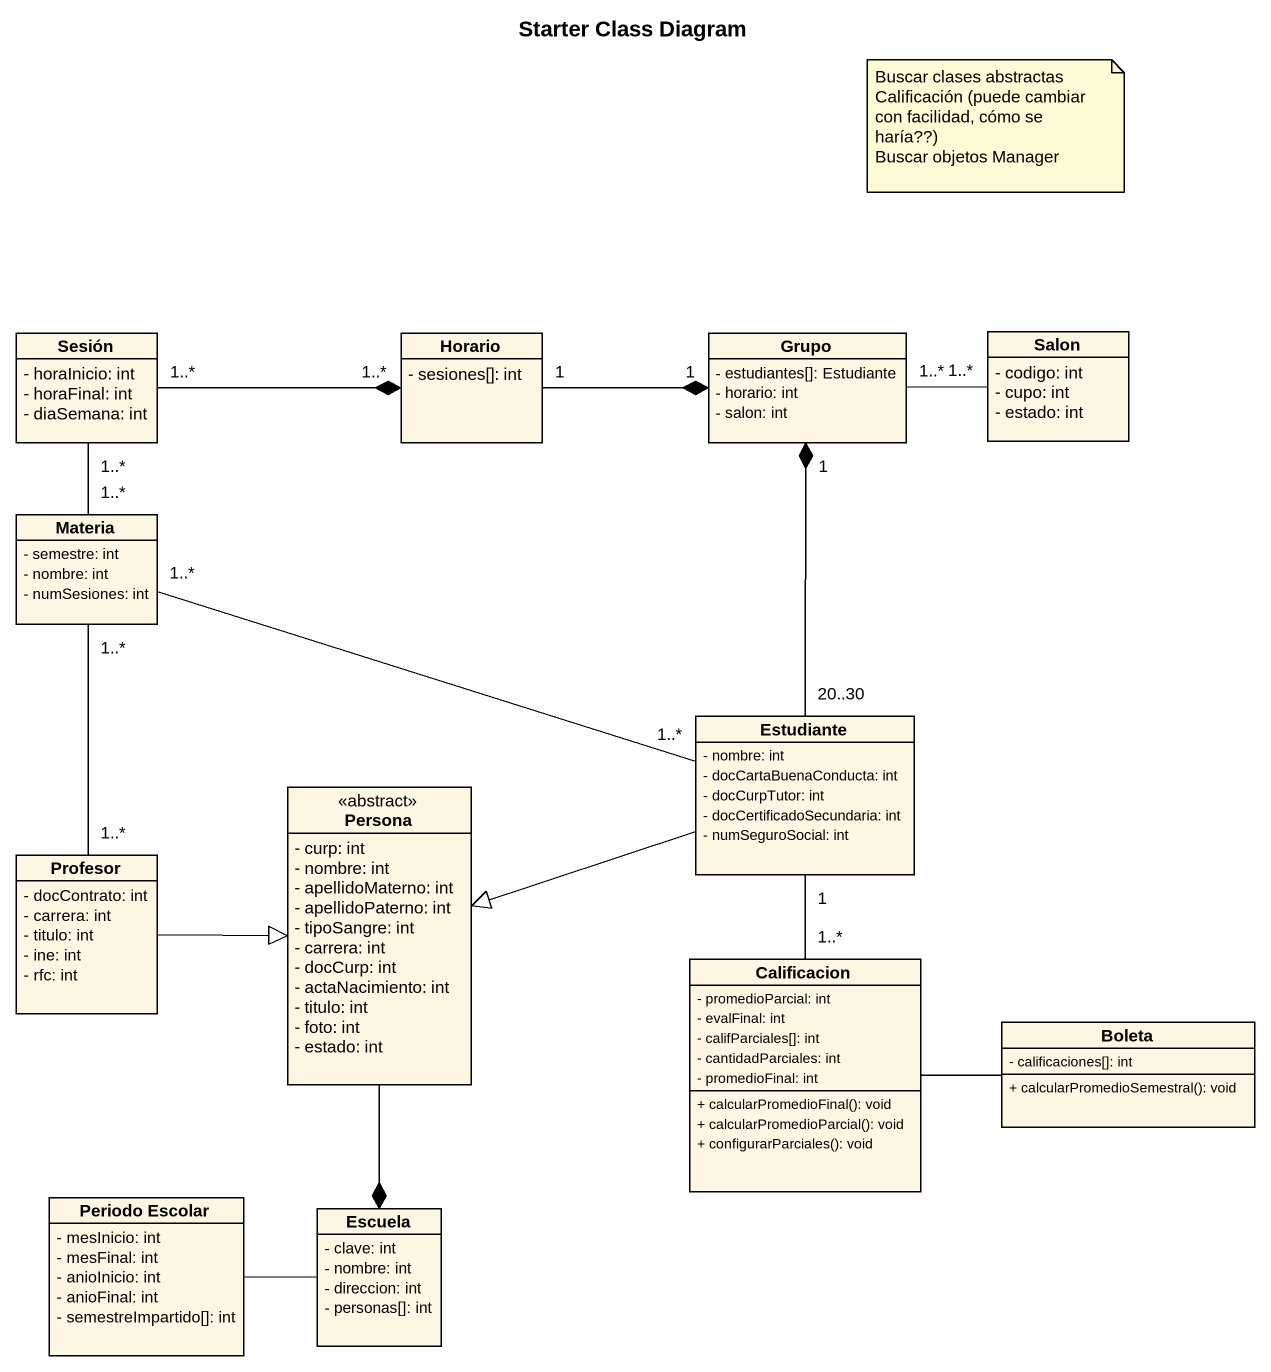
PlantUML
@startuml
title Starter Class Diagram
hide circle
hide empty members
skinparam classAttributeIconSize 0
class Sesión {
  - horaInicio: int
  - horaFinal: int
  - diaSemana: int
}
class Horario {
  - sesiones[]: int
}
class Grupo {
  - estudiantes[]: Estudiante
  - horario: int
  - salon: int
}
class Salon {
  - codigo: int
  - cupo: int
  - estado: int
}
class Materia {
  - semestre: int
  - nombre: int
  - numSesiones: int
}
class Estudiante {
  - nombre: int
  - docCartaBuenaConducta: int
  - docCurpTutor: int
  - docCertificadoSecundaria: int
  - numSeguroSocial: int
}
class Persona <<abstract>> {
  - curp: int
  - nombre: int
  - apellidoMaterno: int
  - apellidoPaterno: int
  - tipoSangre: int
  - carrera: int
  - docCurp: int
  - actaNacimiento: int
  - titulo: int
  - foto: int
  - estado: int
}
class Profesor {
  - docContrato: int
  - carrera: int
  - titulo: int
  - ine: int
  - rfc: int
}
class Calificacion {
  - promedioParcial: int
  - evalFinal: int
  - califParciales[]: int
  - cantidadParciales: int
  - promedioFinal: int
  + calcularPromedioFinal(): void
  + calcularPromedioParcial(): void
  + configurarParciales(): void
}
class Boleta {
  - calificaciones[]: int
  + calcularPromedioSemestral(): void
}
class "Periodo Escolar" as Periodo_Escolar {
  - mesInicio: int
  - mesFinal: int
  - anioInicio: int
  - anioFinal: int
  - semestreImpartido[]: int
}
class Escuela {
  - clave: int
  - nombre: int
  - direccion: int
  - personas[]: int
}
Sesión "1..*" -right-* "1..*" Horario
Horario "1" -right-* "1" Grupo
Grupo "1..*" -right- "1..*" Salon
Materia "1..*" -up- "1..*" Sesión
Estudiante "20..30" -up-* "1" Grupo
Estudiante "1..*" -left- "1..*" Materia
Estudiante -left-|> Persona
Estudiante "1" -- "1..*" Calificacion
Persona --* Escuela
Profesor "1..*" -up- "1..*" Materia
Profesor -right-|> Persona
Calificacion -right- Boleta
Escuela -left- Periodo_Escolar
note as N1
  Buscar clases abstractas
  Calificación (puede cambiar con facilidad, cómo se haría??)
  Buscar objetos Manager
end note
@enduml
